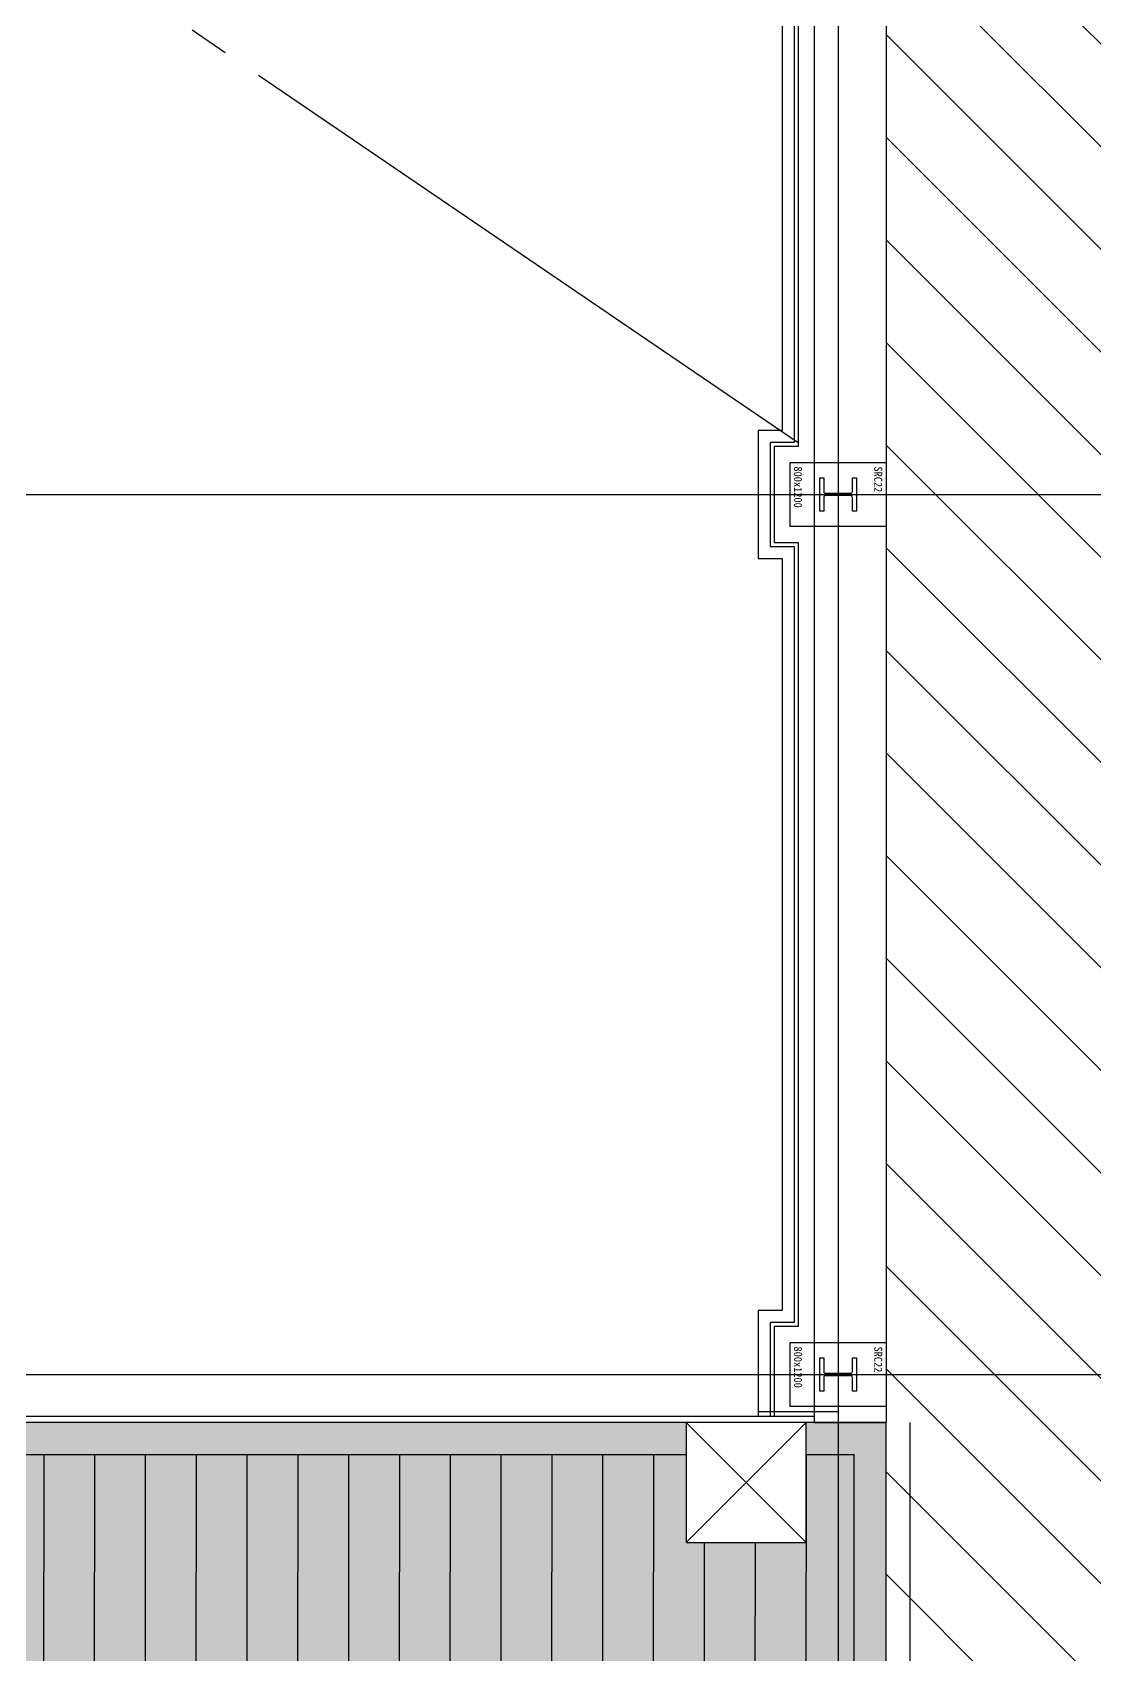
# Model space of a CAD drawing. Extents: x 152195838 to 160350639, y 364657247 to 370318102.
# Drawn here: x 158521878 to 158535153, y 364979532 to 364999806 of the extents above; entities that cross this region are included whole.
import ezdxf
from ezdxf.xclip import XClip

# ---------------------------------------------------------------- set-up
doc = ezdxf.new("R2010")
doc.units = 0
doc.header["$MEASUREMENT"] = 0
for name, pattern in [('CEN', [63, 60, -1, 1, -1]), ('DASHED', [0.75, 0.5, -0.25]), ('지하1층평면도_$0$CEN', [62, 60, -1, 0, -1])]:
    doc.linetypes.add(name, pattern=pattern)
doc.layers.get('0').update_dxf_attribs({"linetype": 'CONTINUOUS'})
for name, color, linetype in [('0-계획-옹벽', 58, 'CONTINUOUS'), ('4A.TEC CEN', 1, 'CEN'), ('4A.TEC ELE 1', 7, 'CONTINUOUS'), ('4A.TEC 단열재', 252, 'CONTINUOUS'), ('4A.TEC 벽체 2', 3, 'CONTINUOUS'), ('4A.TEC 벽체 3', 4, 'CONTINUOUS'), ('4A.TEC 해치 1', 9, 'CONTINUOUS'), ('COL', 2, 'CONTINUOUS'), ('H-Beam', 4, 'CONTINUOUS'), ('INSULATION', 254, '지하1층평면도_$0$CEN'), ('main-sec$0$㈜SE&C 해치 1', 250, 'CONTINUOUS'), ('P-BOX', 3, 'CONTINUOUS')]:
    doc.layers.add(name, color=color, linetype=linetype)
doc.layers.add('DEFPOINT', color=135, linetype='CONTINUOUS', plot=False)
doc.styles.add('돋움체', font='')
doc.styles.get('돋움체').set_extended_font_data('DotumChe')

# ---------------------------------------------------------------- blocks, each defined once
blk = doc.blocks.new('asq9q')
for p, q in [((159790047, 364980932), (159791547, 364982432)), ((159790047, 364982432), (159791547, 364980932))]:
    blk.add_line(p, q)
at = {"linetype": 'DASHED'}
blk.add_lwpolyline([(159790047, 364980932), (159791547, 364980932), (159791547, 364982432), (159790047, 364982432)], close=True, dxfattribs=at)
blk = doc.blocks.new('dwgC0C')
at = {"layer": '4A.TEC 해치 1', "linetype": 'Continuous'}
h = blk.add_hatch(color=254, dxfattribs=at)
h.dxf.hatch_style = 1
h.paths.add_polyline_path([(93300, 4500), (94800, 4500), (94800, 6000), (95800, 6000), (95800, 0), (-17400, 0), (-17400, 6000), (93300, 6000)])
at = {"layer": '4A.TEC 해치 1'}
h = blk.add_hatch(dxfattribs=at)
h.set_pattern_fill('LINE', color=256, scale=200, angle=90)
h.set_pattern_definition([(90, (-2000898.2, -434424.4), (-635, 2e-12), [])])
h.paths.add_polyline_path([(93300, 4500), (94800, 4500), (94800, 5600), (95400, 5600), (95400, 400), (-17000, 400), (-17000, 5600), (93300, 5600)])
at = {"ltscale": 1000}
blk.add_lwpolyline([(-17400, 6000), (-17400, 0), (95800, 0), (95800, 6000)], dxfattribs=at)
at = {"layer": '4A.TEC ELE 1', "color": 8}
for p, q in [((-17000, 5600), (93300, 5600)), ((94800, 5600), (95400, 5600))]:
    blk.add_line(p, q, dxfattribs=at)
blk.add_lwpolyline([(-17000, 6000), (-17000, 400), (95400, 400), (95400, 5600)], dxfattribs=at)
blk.add_blockref('asq9q', (-159696747, -364976432))
blk = doc.blocks.new('dwg3220')
at = {"linetype": 'Continuous'}
for points in [[(306253, 75693), (306253, 111740)], [(306553, 75380), (306553, 111740)]]:
    blk.add_lwpolyline(points, dxfattribs=at)
at = {"layer": '0-계획-옹벽', "color": 4, "linetype": 'Continuous'}
for points in [[(306253, 75693), (306253, 111740)], [(306553, 75380), (306553, 111740)]]:
    blk.add_lwpolyline(points, dxfattribs=at)
blk = doc.blocks.new('A$C111325cc')
at = {"layer": 'DEFPOINT'}
for p, q in [((248276, 244000), (248276, 0)), ((0, 97063), (324969, 97063)), ((0, 86063), (324969, 86063))]:
    blk.add_line(p, q, dxfattribs=at)
blk = doc.blocks.new('SRC22(B1~1F)')
at = {"layer": 'COL', "ltscale": 5}
blk.add_lwpolyline([(0, 1200), (800, 1200), (800, 0), (0, 0)], close=True, dxfattribs=at)
at = {"layer": 'H-Beam'}
blk.add_lwpolyline([(363, 421, 0.414214), (385, 443), (385, 757, 0.414214), (363, 779), (191, 779), (191, 829), (608, 829), (608, 779), (437, 779, 0.414214), (415, 757), (415, 443, 0.414214), (437, 421), (608, 421), (608, 371), (191, 371), (191, 421)], format="xyb", close=True, dxfattribs=at)
at = {"layer": 'DEFPOINT', "style": '돋움체'}
for s, p in [('SRC22', (50, 1052)), ('800x1200', (50, 50))]:
    blk.add_text(s, height=100, dxfattribs=at).set_placement(p)
blk = doc.blocks.new('B1F~1FCOL')
at = {"layer": 'P-BOX', "linetype": 'DASHED', "rotation": 270}
for p in [(111900, 11900), (111900, 900)]:
    blk.add_blockref('SRC22(B1~1F)', p, dxfattribs=at)

msp = doc.modelspace()

# ---------------------------------------------------------------- hatches: boundary and pattern name
at = {"layer": 'main-sec$0$㈜SE&C 해치 1'}
h = msp.add_hatch(dxfattribs=at)
h.set_pattern_fill('ANSI31', color=251, scale=285.714286, angle=270, style=0)
h.set_pattern_definition([(315, (168354299.2, 373642717), (641.446866, 641.446866), [])])
h.paths.add_polyline_path([(158419347.0046, 365077827.9747), (158484820.1395, 365079334.8445), (158504042.5442, 365082614.214), (158536300.9706, 365092461.5735), (158545878.9325, 365092105.9642), (158562062.2091, 365086751.0783), (158568111.4764, 365084753.4938), (158571823.7159, 364928876.8543), (158550998.2248, 364927732.8969), (158533187.2422, 364933748.3889), (158524865.6224, 364932705.433), (158511390.749, 364932398.6433), (158504478.053, 364930900.6176), (158503506.2498, 364943437.5409), (158503490.7931, 364943636.9427), (158503475.3364, 364943836.3442), (158503459.8797, 364944035.7461), (158509114.8387, 364944373.7919), (158532472.96, 364946087.9893), (158532547.0046, 364982431.8958), (158532747.0046, 364982431.8958), (158532547.0046, 364982431.8958), (158532547.0046, 365071631.8958), (158419347.0046, 365071631.8958)])

# ---------------------------------------------------------------- linework, layer by layer
at = {"color": 2}
for p, q in [((158531647.0046, 365004631.8958), (158531647.0046, 364994431.8958)), ((158531647.0046, 364993631.8958), (158531647.0046, 364983431.8958)), ((158532547.0046, 364983031.8958), (158532547.0046, 364982431.8958)), ((158531647.0046, 364982631.8958), (158531647.0046, 364982431.8958))]:
    msp.add_line(p, q, dxfattribs=at)
at = {"color": 2, "flags": 128}
for points in [[(158419347.0046, 365071631.8958), (158532547.0046, 365071631.8958), (158532547.0046, 364982431.8958), (158532547.0046, 364982431.8958)], [(158419347.0046, 365070731.8958), (158531647.0046, 365070731.8958), (158531647.0046, 364982431.8958), (158532547.0046, 364982431.8958)]]:
    msp.add_lwpolyline(points, dxfattribs=at)
at = {"layer": '4A.TEC CEN', "color": 8, "ltscale": 500}
msp.add_line((158420547.0046, 365070181.8958), (158531447.0046, 364994681.8958), dxfattribs=at)
at = {"layer": '4A.TEC 단열재'}
msp.add_lwpolyline([(158531947.0046, 364982566.8958), (158530947.0046, 364982566.8958)], dxfattribs=at)
at = {"layer": '4A.TEC 벽체 2', "linetype": 'Continuous'}
for points in [[(158531397.0046, 365004381.8958), (158531397.0046, 364994681.8958)], [(158531247.0046, 365004231.8958), (158531247.0046, 364994831.8958)], [(158531247.0046, 364994831.8958), (158530947.0046, 364994831.8958), (158530947.0046, 364993231.8958), (158531247.0046, 364993231.8958)], [(158531397.0046, 364994681.8958), (158531097.0046, 364994681.8958), (158531097.0046, 364993381.8958), (158531397.0046, 364993381.8958)], [(158531247.0046, 364993231.8958), (158531247.0046, 364983831.8958)], [(158531397.0046, 364993381.8958), (158531397.0046, 364983681.8958)], [(158531247.0046, 364983831.8958), (158530947.0046, 364983831.8958), (158530947.0046, 364982506.8958)], [(158531397.0046, 364983681.8958), (158531097.0046, 364983681.8958), (158531097.0046, 364982506.8958)]]:
    msp.add_lwpolyline(points, dxfattribs=at)
at = {"layer": '4A.TEC 벽체 3'}
for points in [[(158532547.0046, 364982431.8958), (158419347.0046, 364982431.8958), (158419347.0046, 365071031.8958)], [(158531647.0046, 364982506.8958), (158419422.0046, 364982506.8958), (158419422.0046, 365071031.8958)]]:
    msp.add_lwpolyline(points, dxfattribs=at)
at = {"layer": 'INSULATION', "linetype": 'Continuous'}
for points in [[(158531447.0046, 365004431.8958), (158531447.0046, 364994631.8958)], [(158531447.0046, 364994631.8958), (158531147.0046, 364994631.8958), (158531147.0046, 364993431.8958), (158531447.0046, 364993431.8958)], [(158531447.0046, 364993431.8958), (158531447.0046, 364983631.8958)], [(158531447.0046, 364983631.8958), (158531147.0046, 364983631.8958), (158531147.0046, 364982506.8958)]]:
    msp.add_lwpolyline(points, dxfattribs=at)

# ---------------------------------------------------------------- block references
ref = msp.add_blockref('dwg3220', (158226294.1963, 364870692.3902))
XClip(ref).set_block_clipping_path([(73539.6965255737, 26276.3403887749), (382345.1829254925, 254113.1821119785)])
msp.add_blockref('dwgC0C', (158436747.0046, 364976431.8958))
at = {"layer": 'DEFPOINT'}
msp.add_blockref('A$C111325cc', (158283670.7413, 364896968.7328), dxfattribs=at)
at = {"layer": 'P-BOX', "linetype": 'DASHED'}
msp.add_blockref('B1F~1FCOL', (158419447.0046, 364982531.8958), dxfattribs=at)

doc.saveas('drawing.dxf')
